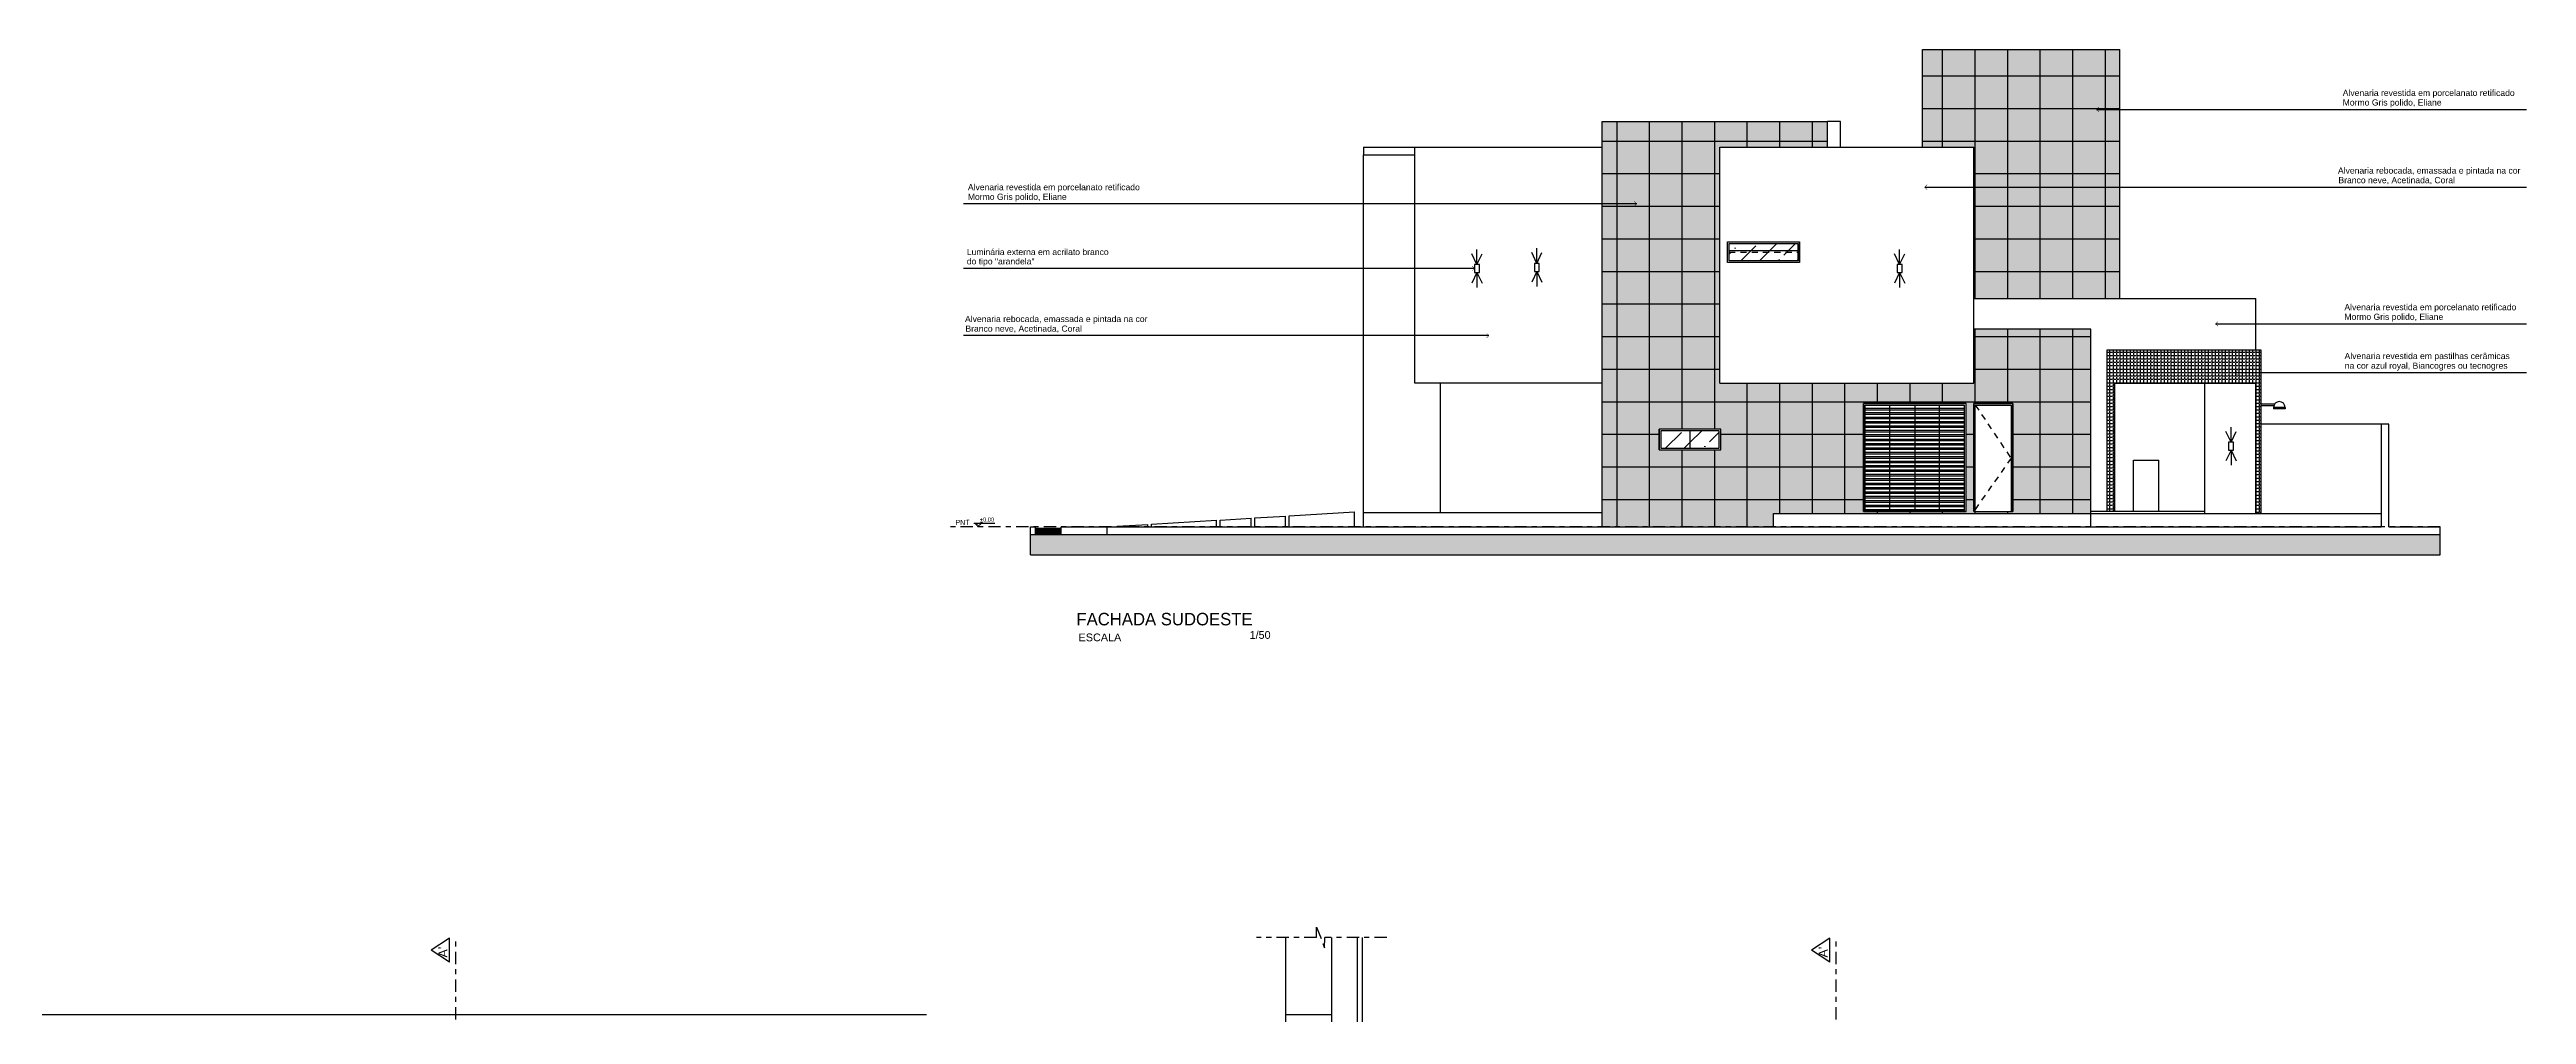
# Model space of a CAD drawing. Header units: millimetres. Extents: x 2150 to 2328, y 1207 to 1262.
# Drawn here: x 2209.04 to 2257.35, y 1242.71 to 1261.51 of the extents above; entities that cross this region are included whole.
import ezdxf

# ---------------------------------------------------------------- set-up
doc = ezdxf.new("R2010")
doc.units = ezdxf.units.MM
doc.header["$LTSCALE"] = 0.01
for name, pattern in [('ACAD_ISO02W100', [15, 12, -3]), ('ACAD_ISO04W100', [30, 24, -3, 0, -3]), ('DASHDOT2', [12.7, 6.35, -3.175, 0, -3.175])]:
    doc.linetypes.add(name, pattern=pattern)
for name, color, linetype in [('Bwc eletros móveis textos', 7, 'Continuous'), ('Linha corte', 1, 'ACAD_ISO04W100'), ('LINHA DE CORTE', 200, 'DASHDOT2'), ('LINHAS GERAIS', 7, 'Continuous'), ('LINHAS GERAIS.', 7, 'Continuous'), ('PAREDE CORTADA 0.6', 210, 'Continuous'), ('PAREDE CORTE 03', 151, 'Continuous'), ('PAREDE CORTE 04', 201, 'Continuous'), ('PAREDE CORTE 05', 50, 'Continuous'), ('TEXTO-02', 7, 'Continuous')]:
    doc.layers.add(name, color=color, linetype=linetype)
doc.layers.add('LINHA FINA       0.0', color=7, linetype='Continuous', lineweight=0)
doc.styles.add('100-AMBIENTE', font='ARIALN.TTF', dxfattribs={"height": 0.22})
doc.styles.add('ARIAL NARROW', font='ARIALN.TTF')
doc.styles.get("Standard").update_dxf_attribs({"font": 'arial.ttf'})
doc.styles.add('STYLE1', font='arial.ttf', dxfattribs={"height": 0.35})
doc.styles.add('Utsaah', font='', dxfattribs={"height": 0.147484})
doc.styles.get('Utsaah').set_extended_font_data('Utsaah')
doc.dimstyles.new('1-75', dxfattribs={"dimscale": 75, "dimtxt": 0.0017, "dimasz": 0.0011, "dimexe": 0.02, "dimexo": 0.04, "dimgap": 0.0008, "dimtad": 3, "dimzin": 4, "dimdsep": 46, "dimtxsty": 'ARIAL NARROW', "dimblk": 'ARCHTICK', "dimcen": 0.0013, "dimse1": 1, "dimse2": 1, "dimclrd": 256, "dimclre": 256, "dimclrt": 7, "dimaunit": 1, "dimadec": 1, "dimazin": 0, "dimtfac": 1, "dimtix": 1, "dimtmove": 2, "dimatfit": 3, "dimldrblk": 'SETA', "dimfxl": 0, "dimtolj": 1, "dimtzin": 4, "dimarcsym": 0})
pattern_1 = [(37.5, (55.849146, 143.398215), (-0.0021600422, 0.066070787), [0, -0.0521208, 0, -0.058293, 0, -0.05572125]), (7.5, (55.849146, 143.398215), (0.0606856432, 0.0967713886), [0, -0.0281178, 0, -0.0469773, 0, -0.01800225]), (327.5, (55.80697, 143.398215), (0.10678397, 0.0001940199), [0, -0.017145, 0, -0.061722, 0, -0.0805815]), (317.5, (55.80697, 143.39822), (0.103080121, 0.0300954586), [0, -0.0085725, 0, -0.0404622, 0, -0.0462915])]
pattern_2 = [(0, (55.84915, 143.3982), (0, 0.635), []), (90, (55.84915, 143.3982), (-0.635, 4e-17), [])]
pattern_3 = [(180, (-234.28117, -136.05323), (-1e-17, -0.085725), []), (180, (-234.30974, -136.02466), (-1e-17, -0.085725), [])]
pattern_4 = [(225, (55.84915, 143.39822), (-0.13638764, -0.500088013), [0.6429375, -0.1285875, 0, -0.1285875])]

# ---------------------------------------------------------------- blocks, each defined once
blk = doc.blocks.new('trtrtrrrrt')
at = {"layer": 'Bwc eletros móveis textos', "color": 1, "ltscale": 100}
for p, q in [((2187.516, 1351.161), (2187.156, 1350.926)), ((2187.516, 1350.69), (2187.156, 1350.926)), ((2187.516, 1350.69), (2187.516, 1351.161))]:
    blk.add_line(p, q, dxfattribs=at)
at = {"layer": 'Linha corte'}
blk.add_line((2187.639, 1330.136), (2187.638, 1351.194), dxfattribs=at)
at = {"layer": 'Bwc eletros móveis textos', "color": 1, "ltscale": 100, "insert": (2187.297, 1350.992), "char_height": 0.1765, "width": 1.30642, "attachment_point": 3, "rotation": 89.9723}
blk.add_mtext("A'", dxfattribs=at)
blk = doc.blocks.new('rthrt')
at = {"layer": 'LINHAS GERAIS.'}
for p, q in [((1953.063, 1191.355), (1952.964, 1191.566)), ((1953.063, 1191.355), (1953.063, 1191.65)), ((1953.063, 1191.355), (1953.162, 1191.566)), ((1953.063, 1191.2), (1952.964, 1190.989)), ((1953.063, 1191.2), (1953.162, 1190.989)), ((1953.063, 1191.2), (1953.063, 1190.905))]:
    blk.add_line(p, q, dxfattribs=at)
blk.add_lwpolyline([(1953.11, 1191.355), (1953.016, 1191.355), (1953.016, 1191.2), (1953.11, 1191.2)], close=True, dxfattribs=at)
blk = doc.blocks.new('_ArchTick')
at = {"color": 0, "linetype": 'ByBlock', "const_width": 0.15}
blk.add_lwpolyline([(-0.5, -0.5), (0.5, 0.5)], dxfattribs=at)
blk = doc.blocks.new('SETA')
at = {"color": 0}
blk.add_line((0, 0), (-1.5, 0), dxfattribs=at)
at = {"color": 0, "const_width": 0.1}
blk.add_lwpolyline([(-0.57, 0.57), (0, 0), (-0.57, -0.57)], dxfattribs=at)

msp = doc.modelspace()

# ---------------------------------------------------------------- hatches: boundary and pattern name
at = {"layer": 'LINHA FINA       0.0'}
h = msp.add_hatch(dxfattribs=at)
h.set_pattern_fill('ANSI36', color=252, scale=0.081, angle=180)
h.set_pattern_definition(pattern_4)
h.paths.add_polyline_path([(2243.142, 1257.594), (2243.142, 1257.731), (2241.802, 1257.731), (2241.802, 1257.594)])
h = msp.add_hatch(dxfattribs=at)
h.set_pattern_fill('ANSI36', color=252, scale=0.081, angle=180)
h.set_pattern_definition(pattern_4)
h.paths.add_polyline_path([(2243.142, 1257.594), (2241.802, 1257.594), (2241.802, 1257.561), (2243.142, 1257.561)])
h = msp.add_hatch(dxfattribs=at)
h.set_pattern_fill('ANSI36', color=252, scale=0.081, angle=180)
h.set_pattern_definition(pattern_4)
h.paths.add_polyline_path([(2241.802, 1257.561), (2241.802, 1257.391), (2243.142, 1257.391), (2243.142, 1257.561)])
h = msp.add_hatch(dxfattribs=at)
h.set_pattern_fill('ANSI36', color=252, scale=0.081, angle=180)
h.set_pattern_definition(pattern_4)
h.paths.add_polyline_path([(2240.467, 1254.081), (2240.467, 1253.741), (2241.037, 1253.741), (2241.037, 1254.081)])
h = msp.add_hatch(dxfattribs=at)
h.set_pattern_fill('ANSI36', color=252, scale=0.081, angle=180)
h.set_pattern_definition(pattern_4)
h.paths.add_polyline_path([(2241.037, 1254.081), (2241.037, 1253.741), (2241.607, 1253.741), (2241.607, 1254.081)])
at = {"layer": 'LINHAS GERAIS'}
h = msp.add_hatch(dxfattribs=at)
h.set_pattern_fill('AR-SAND', color=252, scale=0.00135)
h.set_pattern_definition(pattern_1)
h.paths.add_polyline_path([(2245.572, 1259.611), (2246.572, 1259.611), (2246.572, 1256.661), (2249.422, 1256.661), (2249.422, 1261.511), (2245.572, 1261.511)])
h = msp.add_hatch(dxfattribs=at)
h.set_pattern_fill('NET', color=250, scale=0.2)
h.set_pattern_definition(pattern_2)
h.paths.add_polyline_path([(2245.572, 1259.611), (2246.572, 1259.611), (2246.572, 1256.661), (2249.422, 1256.661), (2249.422, 1261.511), (2245.572, 1261.511)])
h = msp.add_hatch(dxfattribs=at)
h.set_pattern_fill('AR-SAND', color=252, scale=0.00135)
h.set_pattern_definition(pattern_1)
h.paths.add_polyline_path([(2239.322, 1260.111), (2239.322, 1252.211), (2242.67, 1252.211), (2242.67, 1252.471), (2248.857, 1252.471), (2248.857, 1256.061), (2246.572, 1256.061), (2246.572, 1255.011), (2241.622, 1255.011), (2241.622, 1259.611), (2243.72, 1259.611), (2243.72, 1260.111)])
h.paths.add_polyline_path([(2241.637, 1254.111), (2241.637, 1253.711), (2240.437, 1253.711), (2240.437, 1254.111)], flags=16)
h.paths.add_polyline_path([(2241.607, 1254.081), (2241.607, 1253.741), (2240.467, 1253.741), (2240.467, 1254.081)], flags=0)
h.paths.add_polyline_path([(2244.421, 1254.611), (2246.422, 1254.611), (2246.422, 1252.511), (2244.421, 1252.511)], flags=16)
h.paths.add_polyline_path([(2246.572, 1254.611), (2247.332, 1254.611), (2247.332, 1252.511), (2246.572, 1252.511)], flags=16)
h.paths.add_polyline_path([(2246.602, 1254.581), (2247.302, 1254.581), (2247.302, 1253.546), (2246.602, 1252.553)], flags=0)
h = msp.add_hatch(dxfattribs=at)
h.set_pattern_fill('NET', color=250, scale=0.2)
h.set_pattern_definition(pattern_2)
h.paths.add_polyline_path([(2239.322, 1252.211), (2242.67, 1252.211), (2242.67, 1252.471), (2248.857, 1252.471), (2248.857, 1256.061), (2246.572, 1256.061), (2246.572, 1255.011), (2241.622, 1255.011), (2241.622, 1259.611), (2243.72, 1259.611), (2243.72, 1260.111), (2239.322, 1260.111)])
h.paths.add_polyline_path([(2240.437, 1254.111), (2241.637, 1254.111), (2241.637, 1253.711), (2240.437, 1253.711)], flags=16)
h.paths.add_polyline_path([(2240.467, 1254.081), (2241.607, 1254.081), (2241.607, 1253.741), (2240.467, 1253.741)], flags=0)
h.paths.add_polyline_path([(2244.421, 1254.611), (2246.422, 1254.611), (2246.422, 1252.511), (2244.421, 1252.511)], flags=16)
h.paths.add_polyline_path([(2246.572, 1254.611), (2247.332, 1254.611), (2247.332, 1252.511), (2246.572, 1252.511)], flags=16)
h.paths.add_polyline_path([(2246.602, 1254.581), (2247.302, 1254.581), (2247.302, 1253.546), (2246.602, 1252.553)], flags=0)
h = msp.add_hatch(dxfattribs=at)
h.set_pattern_fill('ANGLE', color=5, scale=0.0095)
h.set_pattern_definition([(0, (55.849146, 143.398215), (0, 0.0663575), [0.04826, -0.0180975]), (90, (55.849146, 143.398215), (-0.0663575, 4e-18), [0.04826, -0.0180975])])
h.paths.add_polyline_path([(2252.072, 1255.011), (2252.072, 1252.471), (2252.172, 1252.471), (2252.172, 1255.661), (2249.178, 1255.661), (2249.178, 1252.511), (2249.328, 1252.511), (2249.328, 1255.011)])
h = msp.add_hatch(dxfattribs=at)
h.set_pattern_fill('ANSI32', color=8, scale=0.009, angle=135)
h.set_pattern_definition(pattern_3)
h.paths.add_polyline_path([(2244.936, 1254.581), (2244.451, 1254.581), (2244.451, 1252.511), (2244.936, 1252.511)])
h = msp.add_hatch(dxfattribs=at)
h.set_pattern_fill('ANSI32', color=8, scale=0.009, angle=135)
h.set_pattern_definition(pattern_3)
h.paths.add_polyline_path([(2244.936, 1252.511), (2245.421, 1252.511), (2245.421, 1254.581), (2244.936, 1254.581)])
h = msp.add_hatch(dxfattribs=at)
h.set_pattern_fill('ANSI32', color=8, scale=0.009, angle=135)
h.set_pattern_definition(pattern_3)
h.paths.add_polyline_path([(2245.421, 1252.511), (2245.906, 1252.511), (2245.906, 1254.581), (2245.421, 1254.581)])
h = msp.add_hatch(dxfattribs=at)
h.set_pattern_fill('ANSI32', color=8, scale=0.009, angle=135)
h.set_pattern_definition(pattern_3)
h.paths.add_polyline_path([(2245.906, 1252.511), (2246.392, 1252.511), (2246.392, 1254.581), (2245.906, 1254.581)])
h = msp.add_hatch(color=8, dxfattribs=at)
h.dxf.hatch_style = 1
h.paths.add_polyline_path([(2228.172, 1252.061), (2228.172, 1251.661), (2255.672, 1251.661), (2255.672, 1252.061)])
h = msp.add_hatch(color=86, dxfattribs=at)
h.dxf.hatch_style = 1
h.paths.add_polyline_path([(2228.772, 1252.185), (2228.272, 1252.185), (2228.272, 1252.061), (2228.772, 1252.061)])

# ---------------------------------------------------------------- linework, layer by layer
for p, q in [((2227.069, 1252.284), (2227.479, 1252.284)), ((2227.142, 1252.211), (2227.216, 1252.284))]:
    msp.add_line(p, q)
msp.add_solid([(2227.142, 1252.211), (2227.142, 1252.284), (2227.069, 1252.284)])
at = {"layer": 'Linha corte'}
for p, q in [((2255.672, 1252.211), (2226.607, 1252.211)), ((2233.753, 1244.208), (2232.585, 1244.208)), ((2233.753, 1244.208), (2233.753, 1244.408)), ((2233.753, 1244.408), (2233.911, 1244.008)), ((2233.753, 1244.208), (2233.753, 1244.408)), ((2233.753, 1244.408), (2233.911, 1244.008)), ((2233.911, 1244.008), (2233.913, 1244.208)), ((2235.122, 1244.208), (2233.913, 1244.208))]:
    msp.add_line(p, q, dxfattribs=at)
at = {"layer": 'LINHAS GERAIS'}
for p, q in [((2245.572, 1261.511), (2249.422, 1261.511)), ((2245.572, 1259.611), (2245.572, 1261.511)), ((2249.422, 1256.661), (2249.422, 1261.511)), ((2243.972, 1260.111), (2243.72, 1260.111)), ((2243.972, 1259.611), (2243.972, 1260.111)), ((2234.672, 1252.491), (2234.672, 1259.461)), ((2241.772, 1257.361), (2241.772, 1257.761)), ((2243.172, 1257.361), (2243.172, 1257.761)), ((2241.802, 1257.594), (2243.142, 1257.594)), ((2246.422, 1254.611), (2244.421, 1254.611)), ((2244.421, 1252.511), (2244.421, 1254.611)), ((2244.936, 1252.511), (2244.936, 1254.581)), ((2245.421, 1254.581), (2245.421, 1252.511)), ((2245.906, 1252.511), (2245.906, 1254.581)), ((2246.422, 1252.511), (2246.422, 1254.611)), ((2247.332, 1254.611), (2246.572, 1254.611)), ((2246.572, 1254.611), (2246.572, 1252.511)), ((2247.332, 1252.511), (2247.332, 1254.611)), ((2252.172, 1254.576), (2252.427, 1254.576)), ((2252.644, 1254.538), (2252.421, 1254.538)), ((2252.421, 1254.538), (2252.421, 1254.508)), ((2252.644, 1254.508), (2252.421, 1254.508)), ((2252.644, 1254.538), (2252.644, 1254.508)), ((2240.437, 1253.711), (2240.437, 1254.111)), ((2241.637, 1253.711), (2241.637, 1254.111)), ((2254.522, 1254.211), (2252.172, 1254.211)), ((2249.686, 1252.511), (2249.686, 1253.511)), ((2249.686, 1253.511), (2250.186, 1253.511)), ((2250.186, 1252.511), (2250.186, 1253.511)), ((2227.197, 1252.303), (2227.238, 1252.303)), ((2230.534, 1252.262), (2231.805, 1252.339)), ((2231.805, 1252.211), (2231.805, 1252.339)), ((2231.877, 1252.343), (2232.477, 1252.379)), ((2231.877, 1252.211), (2231.877, 1252.343)), ((2232.477, 1252.211), (2232.477, 1252.379)), ((2232.548, 1252.383), (2233.148, 1252.419)), ((2232.548, 1252.211), (2232.548, 1252.383)), ((2233.148, 1252.211), (2233.148, 1252.419)), ((2233.22, 1252.424), (2234.491, 1252.5)), ((2233.22, 1252.211), (2233.22, 1252.424)), ((2234.491, 1252.211), (2234.491, 1252.5)), ((2242.67, 1252.211), (2242.67, 1252.471)), ((2242.67, 1252.471), (2254.522, 1252.471)), ((2244.421, 1252.511), (2246.422, 1252.511)), ((2246.572, 1252.511), (2247.332, 1252.511)), ((2251.081, 1252.511), (2248.857, 1252.511)), ((2228.272, 1252.185), (2228.772, 1252.185)), ((2229.862, 1252.222), (2230.462, 1252.258)), ((2229.862, 1252.211), (2229.862, 1252.222)), ((2230.462, 1252.211), (2230.462, 1252.258)), ((2230.534, 1252.211), (2230.534, 1252.262)), ((2233.145, 1244.208), (2233.145, 1223.208)), ((2234.045, 1244.208), (2234.045, 1223.208)), ((2234.545, 1244.208), (2234.545, 1223.208)), ((2234.645, 1244.208), (2234.645, 1223.208))]:
    msp.add_line(p, q, dxfattribs=at)
at = {"layer": 'LINHAS GERAIS', "linetype": 'ACAD_ISO02W100'}
msp.add_line((2241.802, 1257.561), (2243.142, 1257.561), dxfattribs=at)
at = {"layer": 'LINHAS GERAIS', "color": 8}
msp.add_line((2233.145, 1242.708), (2234.045, 1242.708), dxfattribs=at)
at = {"layer": 'LINHAS GERAIS'}
for points in [[(2241.772, 1257.761), (2243.172, 1257.761), (2243.172, 1257.361), (2241.772, 1257.361)], [(2241.802, 1257.731), (2243.142, 1257.731), (2243.142, 1257.391), (2241.802, 1257.391)], [(2240.437, 1253.711), (2241.637, 1253.711), (2241.637, 1254.111), (2240.437, 1254.111)], [(2240.467, 1253.741), (2241.607, 1253.741), (2241.607, 1254.081), (2240.467, 1254.081)]]:
    msp.add_lwpolyline(points, close=True, dxfattribs=at)
for points in [[(2246.422, 1252.511), (2246.422, 1254.611), (2244.421, 1254.611), (2244.421, 1252.511)], [(2246.392, 1252.511), (2246.392, 1254.581), (2244.451, 1254.581), (2244.451, 1252.511)], [(2246.572, 1252.511), (2246.572, 1254.611), (2247.332, 1254.611), (2247.332, 1252.511)], [(2246.602, 1252.511), (2246.602, 1254.581), (2247.302, 1254.581), (2247.302, 1252.511)], [(2252.438, 1254.598), (2252.172, 1254.598), (2252.172, 1254.576), (2252.427, 1254.576)], [(2241.037, 1254.081), (2241.037, 1253.741)]]:
    msp.add_lwpolyline(points, dxfattribs=at)
at = {"layer": 'LINHAS GERAIS', "linetype": 'ACAD_ISO02W100'}
msp.add_lwpolyline([(2246.602, 1254.581), (2247.302, 1253.546), (2246.572, 1252.511)], dxfattribs=at)
at = {"layer": 'LINHAS GERAIS'}
msp.add_arc((2252.533, 1254.538), 0.112, 0, 180, dxfattribs=at)
at = {"layer": 'PAREDE CORTADA 0.6'}
for p, q in [((2241.622, 1255.011), (2241.622, 1259.611)), ((2241.622, 1259.611), (2246.572, 1259.611)), ((2246.572, 1255.011), (2246.572, 1259.611)), ((2241.622, 1255.011), (2246.572, 1255.011)), ((2254.672, 1254.211), (2254.522, 1254.211)), ((2254.522, 1254.211), (2254.522, 1252.211)), ((2254.672, 1252.211), (2254.672, 1254.211)), ((2228.172, 1252.211), (2228.272, 1252.211)), ((2228.172, 1251.661), (2228.172, 1252.211)), ((2228.172, 1252.061), (2255.672, 1252.061)), ((2228.272, 1252.061), (2228.272, 1252.211)), ((2228.772, 1252.211), (2254.522, 1252.211)), ((2228.772, 1252.061), (2228.772, 1252.211)), ((2229.672, 1252.061), (2229.672, 1252.211)), ((2254.672, 1252.211), (2255.672, 1252.211)), ((2255.672, 1251.661), (2255.672, 1252.211)), ((2228.172, 1251.661), (2255.672, 1251.661)), ((2208.145, 1242.708), (2226.145, 1242.708))]:
    msp.add_line(p, q, dxfattribs=at)
at = {"layer": 'PAREDE CORTE 03'}
for p, q in [((2234.672, 1259.611), (2235.672, 1259.611)), ((2234.672, 1259.611), (2234.672, 1259.461)), ((2234.672, 1259.461), (2235.672, 1259.461)), ((2246.572, 1256.661), (2252.072, 1256.661)), ((2252.072, 1255.661), (2252.072, 1256.661)), ((2236.172, 1252.491), (2236.172, 1255.011)), ((2251.081, 1252.471), (2251.081, 1255.011))]:
    msp.add_line(p, q, dxfattribs=at)
at = {"layer": 'PAREDE CORTE 04'}
for p, q in [((2235.672, 1255.011), (2235.672, 1259.611)), ((2235.672, 1259.611), (2239.322, 1259.611)), ((2249.178, 1252.511), (2249.178, 1255.661)), ((2249.178, 1255.661), (2252.172, 1255.661)), ((2252.172, 1255.661), (2252.172, 1252.471)), ((2239.322, 1255.011), (2235.672, 1255.011)), ((2249.328, 1255.011), (2252.072, 1255.011)), ((2249.328, 1252.511), (2249.328, 1255.011)), ((2252.072, 1252.471), (2252.072, 1255.011))]:
    msp.add_line(p, q, dxfattribs=at)
at = {"layer": 'PAREDE CORTE 05'}
for p, q in [((2239.322, 1252.211), (2239.322, 1260.111)), ((2239.322, 1260.111), (2243.72, 1260.111)), ((2243.72, 1259.611), (2243.72, 1260.111)), ((2248.857, 1256.061), (2246.572, 1256.061)), ((2248.857, 1252.211), (2248.857, 1256.061)), ((2234.672, 1252.211), (2234.672, 1252.491)), ((2234.672, 1252.491), (2239.322, 1252.491))]:
    msp.add_line(p, q, dxfattribs=at)

# ---------------------------------------------------------------- block references
at = {"layer": 'LINHA DE CORTE', "color": 1}
msp.add_blockref('trtrtrrrrt', (29.328, -106.966), dxfattribs=at)
at = {"layer": 'LINHAS GERAIS'}
for name, p in [('rthrt', (283.819, 65.967)), ('rthrt', (284.986, 65.988)), ('rthrt', (292.064, 65.967)), ('rthrt', (298.528, 62.505)), ('trtrtrrrrt', (56.252, -106.966))]:
    msp.add_blockref(name, p, dxfattribs=at)

# ---------------------------------------------------------------- texts
at = {"layer": 'LINHAS GERAIS', "style": 'Utsaah'}
msp.add_text('FACHADA SUDOESTE', height=0.24338, dxfattribs=at).set_placement((2229.07, 1250.29))
at = {"layer": 'LINHAS GERAIS.', "insert": (2226.711, 1252.345), "char_height": 0.1, "width": 1.79122, "attachment_point": 1, "rotation": 0.3453, "style": '100-AMBIENTE'}
msp.add_mtext('PNT', dxfattribs=at)
at = {"layer": 'TEXTO-02', "style": 'STYLE1'}
for s, height, p in [(' Mormo Gris polido, Eliane', 0.12, (2253.723, 1260.42)), (' Mormo Gris polido, Eliane', 0.12, (2226.905, 1258.582)), ('Branco neve, Acetinada, Coral', 0.12, (2253.686, 1258.906)), (' Mormo Gris polido, Eliane', 0.12, (2253.756, 1256.243)), ('Branco neve, Acetinada, Coral', 0.12, (2226.905, 1256.013)), ('na cor azul royal, Biancogres ou tecnogres', 0.12, (2253.809, 1255.291)), ('ESCALA', 0.151, (2229.112, 1249.98)), ('  1/50', 0.151, (2232.33, 1250.027))]:
    msp.add_text(s, height=height, dxfattribs=at).set_placement(p)
at = {"layer": 'TEXTO-02', "char_height": 0.12, "style": 'STYLE1'}
for s, insert, width, attachment_point in [('Alvenaria revestida em porcelanato retificado', (2257.124, 1260.727), 3.79024, 3), ('Alvenaria rebocada, emassada e pintada na cor', (2257.236, 1259.213), 3.79024, 3), ('Alvenaria revestida em porcelanato retificado', (2230.307, 1258.889), 3.79024, 3), ('Luminária externa em acrilato branco ', (2226.932, 1257.626), 3.28683, 1), ('do tipo "arandela"', (2226.932, 1257.444), 3.28683, 1), ('Alvenaria rebocada, emassada e pintada na cor', (2230.456, 1256.321), 3.79024, 3), ('Alvenaria revestida em porcelanato retificado', (2257.157, 1256.551), 3.79024, 3), ('Alvenaria revestida em pastilhas cerâmicas', (2257.029, 1255.599), 3.79024, 3)]:
    msp.add_mtext(s, dxfattribs=dict(at, insert=insert, width=width, attachment_point=attachment_point))
at = {"layer": 'TEXTO-02', "style": 'STYLE1'}
msp.add_attdef('+0.00', (2227.182, 1252.311), '0.00', height=0.08, dxfattribs=at)

# ---------------------------------------------------------------- leaders
at = {"layer": 'LINHAS GERAIS'}
for points in [[(2248.967, 1260.344), (2257.354, 1260.344)], [(2245.617, 1258.829), (2257.354, 1258.829)], [(2239.998, 1258.506), (2226.866, 1258.506)], [(2236.835, 1257.245), (2226.866, 1257.245)], [(2251.29, 1256.167), (2257.354, 1256.167)], [(2237.116, 1255.937), (2226.866, 1255.937)], [(2251.671, 1255.215), (2257.354, 1255.215)]]:
    msp.add_leader(points, dimstyle='1-75', override={"dimgap": 0.0008, "dimtad": 0}, dxfattribs=at)

doc.saveas('drawing.dxf')
